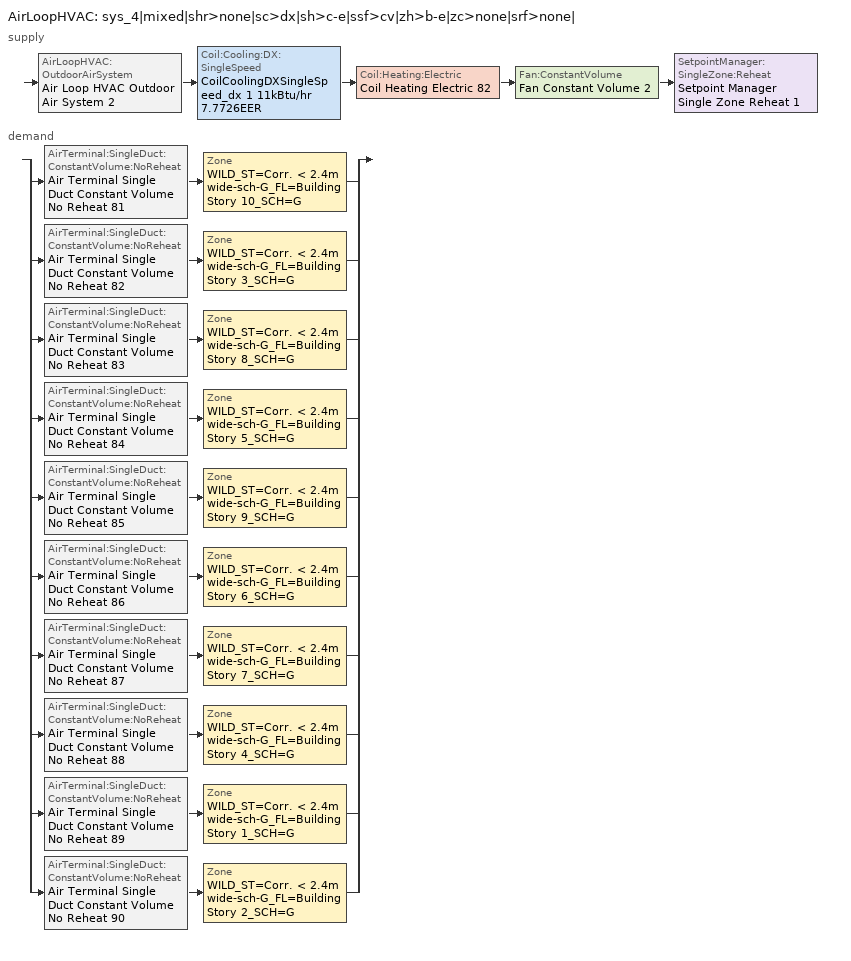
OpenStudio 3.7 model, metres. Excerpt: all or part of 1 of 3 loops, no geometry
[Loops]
AirLoopHVAC 'sys_4|mixed|shr>none|sc>dx|sh>c-e|ssf>cv|zh>b-e|zc>none|srf>none|'
 supply: AirLoopHVAC:OutdoorAirSystem 'Air Loop HVAC Outdoor Air System 2' > Coil:Cooling:DX:SingleSpeed 'CoilCoolingDXSingleSpeed_dx 1 11kBtu/hr 7.7726EER' > Coil:Heating:Electric 'Coil Heating Electric 82' > Fan:ConstantVolume 'Fan Constant Volume 2' > SetpointManager:SingleZone:Reheat 'Setpoint Manager Single Zone Reheat 1'
 demand: split
  | AirTerminal:SingleDuct:ConstantVolume:NoReheat 'Air Terminal Single Duct Constant Volume No Reheat 81' > Zone 'WILD_ST=Corr. < 2.4m wide-sch-G_FL=Building Story 10_SCH=G'
  | AirTerminal:SingleDuct:ConstantVolume:NoReheat 'Air Terminal Single Duct Constant Volume No Reheat 82' > Zone 'WILD_ST=Corr. < 2.4m wide-sch-G_FL=Building Story 3_SCH=G'
  | AirTerminal:SingleDuct:ConstantVolume:NoReheat 'Air Terminal Single Duct Constant Volume No Reheat 83' > Zone 'WILD_ST=Corr. < 2.4m wide-sch-G_FL=Building Story 8_SCH=G'
  | AirTerminal:SingleDuct:ConstantVolume:NoReheat 'Air Terminal Single Duct Constant Volume No Reheat 84' > Zone 'WILD_ST=Corr. < 2.4m wide-sch-G_FL=Building Story 5_SCH=G'
  | AirTerminal:SingleDuct:ConstantVolume:NoReheat 'Air Terminal Single Duct Constant Volume No Reheat 85' > Zone 'WILD_ST=Corr. < 2.4m wide-sch-G_FL=Building Story 9_SCH=G'
  | AirTerminal:SingleDuct:ConstantVolume:NoReheat 'Air Terminal Single Duct Constant Volume No Reheat 86' > Zone 'WILD_ST=Corr. < 2.4m wide-sch-G_FL=Building Story 6_SCH=G'
  | AirTerminal:SingleDuct:ConstantVolume:NoReheat 'Air Terminal Single Duct Constant Volume No Reheat 87' > Zone 'WILD_ST=Corr. < 2.4m wide-sch-G_FL=Building Story 7_SCH=G'
  | AirTerminal:SingleDuct:ConstantVolume:NoReheat 'Air Terminal Single Duct Constant Volume No Reheat 88' > Zone 'WILD_ST=Corr. < 2.4m wide-sch-G_FL=Building Story 4_SCH=G'
  | AirTerminal:SingleDuct:ConstantVolume:NoReheat 'Air Terminal Single Duct Constant Volume No Reheat 89' > Zone 'WILD_ST=Corr. < 2.4m wide-sch-G_FL=Building Story 1_SCH=G'
  | AirTerminal:SingleDuct:ConstantVolume:NoReheat 'Air Terminal Single Duct Constant Volume No Reheat 90' > Zone 'WILD_ST=Corr. < 2.4m wide-sch-G_FL=Building Story 2_SCH=G'
[Sizing:Zone] Zone Cooling Design Supply Air Temperature Input Method=TemperatureDifference; Zone Cooling Design Supply Air Temperature {C}=14; Zone Cooling Design Supply Air Temperature Difference {deltaC}=11; Zone Heating Design Supply Air Temperature Input Method=TemperatureDifference; Zone Heating Design Supply Air Temperature {C}=40; Zone Heating Design Supply Air Temperature Difference {deltaC}=21; Zone Cooling Design Supply Air Humidity Ratio {kg-H2O/kg-air}=0.0085; Zone Heating Design Supply Air Humidity Ratio {kg-H2O/kg-air}=0.008; Zone Heating Sizing Factor=1.3; Zone Cooling Sizing Factor=1.1; Cooling Design Air Flow Method=DesignDay; Heating Design Air Flow Method=DesignDay; Account for Dedicated Outdoor Air System=No; Dedicated Outdoor Air System Control Strategy=NeutralSupplyAir; Dedicated Outdoor Air Low Setpoint Temperature for Design {C}=autosize; Dedicated Outdoor Air High Setpoint Temperature for Design {C}=autosize; Zone Load Sizing Method=Sensible Load Only No Latent Load; Zone Latent Cooling Design Supply Air Humidity Ratio Input Method=HumidityRatioDifference; Zone Cooling Design Supply Air Humidity Ratio Difference {kgWater/kgDryAir}=0.005; Zone Latent Heating Design Supply Air Humidity Ratio Input Method=HumidityRatioDifference; Zone Humidification Design Supply Air Humidity Ratio Difference {kgWater/kgDryAir}=0.005
WILD_ST=Corr. < 2.4m wide-sch-G_FL=Building Story 10_SCH=G; WILD_ST=Corr. < 2.4m wide-sch-G_FL=Building Story 3_SCH=G; WILD_ST=Corr. < 2.4m wide-sch-G_FL=Building Story 8_SCH=G; WILD_ST=Corr. < 2.4m wide-sch-G_FL=Building Story 5_SCH=G; WILD_ST=Corr. < 2.4m wide-sch-G_FL=Building Story 9_SCH=G; WILD_ST=Corr. < 2.4m wide-sch-G_FL=Building Story 6_SCH=G; WILD_ST=Corr. < 2.4m wide-sch-G_FL=Building Story 7_SCH=G; WILD_ST=Corr. < 2.4m wide-sch-G_FL=Building Story 4_SCH=G; WILD_ST=Corr. < 2.4m wide-sch-G_FL=Building Story 1_SCH=G; WILD_ST=Corr. < 2.4m wide-sch-G_FL=Building Story 2_SCH=G
[Zone equipment]
WILD_ST=Corr. < 2.4m wide-sch-G_FL=Building Story 10_SCH=G: Air Terminal Single Duct Constant Volume No Reheat 81, Zone HVAC Baseboard Convective Electric 81, Sys_4_zone_exhaust_fan
WILD_ST=Corr. < 2.4m wide-sch-G_FL=Building Story 3_SCH=G: Air Terminal Single Duct Constant Volume No Reheat 82, Zone HVAC Baseboard Convective Electric 82, Sys_4_zone_exhaust_fan 1
WILD_ST=Corr. < 2.4m wide-sch-G_FL=Building Story 8_SCH=G: Air Terminal Single Duct Constant Volume No Reheat 83, Zone HVAC Baseboard Convective Electric 83, Sys_4_zone_exhaust_fan 2
WILD_ST=Corr. < 2.4m wide-sch-G_FL=Building Story 5_SCH=G: Air Terminal Single Duct Constant Volume No Reheat 84, Zone HVAC Baseboard Convective Electric 84, Sys_4_zone_exhaust_fan 3
WILD_ST=Corr. < 2.4m wide-sch-G_FL=Building Story 9_SCH=G: Air Terminal Single Duct Constant Volume No Reheat 85, Zone HVAC Baseboard Convective Electric 85, Sys_4_zone_exhaust_fan 4
WILD_ST=Corr. < 2.4m wide-sch-G_FL=Building Story 6_SCH=G: Air Terminal Single Duct Constant Volume No Reheat 86, Zone HVAC Baseboard Convective Electric 86, Sys_4_zone_exhaust_fan 5
WILD_ST=Corr. < 2.4m wide-sch-G_FL=Building Story 7_SCH=G: Air Terminal Single Duct Constant Volume No Reheat 87, Zone HVAC Baseboard Convective Electric 87, Sys_4_zone_exhaust_fan 6
WILD_ST=Corr. < 2.4m wide-sch-G_FL=Building Story 4_SCH=G: Air Terminal Single Duct Constant Volume No Reheat 88, Zone HVAC Baseboard Convective Electric 88, Sys_4_zone_exhaust_fan 7
WILD_ST=Corr. < 2.4m wide-sch-G_FL=Building Story 1_SCH=G: Air Terminal Single Duct Constant Volume No Reheat 89, Zone HVAC Baseboard Convective Electric 89, Sys_4_zone_exhaust_fan 8
WILD_ST=Corr. < 2.4m wide-sch-G_FL=Building Story 2_SCH=G: Air Terminal Single Duct Constant Volume No Reheat 90, Zone HVAC Baseboard Convective Electric 90, Sys_4_zone_exhaust_fan 9
[AirLoopHVAC]
sys_4|mixed|shr>none|sc>dx|sh>c-e|ssf>cv|zh>b-e|zc>none|srf>none|: Availability Schedule=sys_4|mixed|shr>none|sc>dx|sh>c-e|ssf>cv|zh>b-e|zc>none|srf>none| Occ Sch; Design Supply Air Flow Rate {m3/s}=autosize; Design Return Air Flow Fraction of Supply Air Flow=1
[Sizing:System]
sys_4|mixed|shr>none|sc>dx|sh>c-e|ssf>cv|zh>b-e|zc>none|srf>none|: Type of Load to Size On=VentilationRequirement; Design Outdoor Air Flow Rate {m3/s}=Autosize; Central Heating Maximum System Air Flow Ratio=1; Preheat Design Temperature {C}=7; Preheat Design Humidity Ratio {kg-H2O/kg-Air}=0.008; Precool Design Temperature {C}=13; Precool Design Humidity Ratio {kg-H2O/kg-Air}=0.008; Central Cooling Design Supply Air Temperature {C}=13; Central Heating Design Supply Air Temperature {C}=43; Sizing Option=NonCoincident; 100% Outdoor Air in Cooling=No; 100% Outdoor Air in Heating=No; Central Cooling Design Supply Air Humidity Ratio {kg-H2O/kg-Air}=0.0085; Central Heating Design Supply Air Humidity Ratio {kg-H2O/kg-Air}=0.008; Cooling Design Air Flow Method=DesignDay; Cooling Design Air Flow Rate {m3/s}=0; Heating Design Air Flow Method=DesignDay; Heating Design Air Flow Rate {m3/s}=0; System Outdoor Air Method=ZoneSum; Zone Maximum Outdoor Air Fraction=1; Cooling Supply Air Flow Rate Per Floor Area {m3/s-m2}=0.00996765; Cooling Fraction of Autosized Cooling Supply Air Flow Rate=1; Cooling Supply Air Flow Rate Per Unit Cooling Capacity {m3/s-W}=3.94755e-05; Heating Supply Air Flow Rate Per Floor Area {m3/s-m2}=0.00996765; Heating Fraction of Autosized Heating Supply Air Flow Rate=1; Heating Fraction of Autosized Cooling Supply Air Flow Rate=1; Heating Supply Air Flow Rate Per Unit Heating Capacity {m3/s-W}=3.15882e-05; Cooling Design Capacity Method=CoolingDesignCapacity; Cooling Design Capacity {W}=autosize; Cooling Design Capacity Per Floor Area {W/m2}=234.7; Fraction of Autosized Cooling Design Capacity=1; Heating Design Capacity Method=HeatingDesignCapacity; Heating Design Capacity {W}=autosize; Heating Design Capacity Per Floor Area {W/m2}=157; Fraction of Autosized Heating Design Capacity=1; Central Cooling Capacity Control Method=OnOff; Occupant Diversity=autosize
[Fan:ConstantVolume]
Fan Constant Volume 2: Availability Schedule=Always On Discrete; Fan Total Efficiency=0.39975; Pressure Rise {Pa}=640; Maximum Flow Rate {m3/s}=AutoSize; Motor Efficiency=0.615
[Coil:Heating:Electric]
Coil Heating Electric 82: Availability Schedule=Always On Discrete
[Coil:Cooling:DX:SingleSpeed]
CoilCoolingDXSingleSpeed_dx 1 11kBtu/hr 7.7726EER: Availability Schedule=Always On Discrete; Rated Total Cooling Capacity {W}=autosize; Rated Sensible Heat Ratio=autosize; Rated COP {W/W}=2.72491; Rated Air Flow Rate {m3/s}=autosize; Rated Evaporator Fan Power Per Volume Flow Rate 2017 {W/(m3/s)}=773.3; Rated Evaporator Fan Power Per Volume Flow Rate 2023 {W/(m3/s)}=934.4; Total Cooling Capacity Function of Temperature Curve=DXCOOL-NECB2011-REF-CAPFT; Total Cooling Capacity Function of Flow Fraction Curve=DXCOOL-NECB2011-REF-CAPFFLOW; Energy Input Ratio Function of Temperature Curve=DXCOOL-NECB2011-REF-COOLEIRFT; Energy Input Ratio Function of Flow Fraction Curve=DXCOOL-NECB2011-REF-COOLEIRFFLOW; Part Load Fraction Correlation Curve=DXCOOL-NECB2011-REF-COOLPLFFPLR; Minimum Outdoor Dry-Bulb Temperature for Compressor Operation {C}=-25; Nominal Time for Condensate Removal to Begin {s}=0; Ratio of Initial Moisture Evaporation Rate and Steady State Latent Capacity=0; Maximum Cycling Rate {cycles/hr}=0; Latent Capacity Time Constant {s}=0; Condenser Type=AirCooled; Evaporative Condenser Effectiveness=0.9; Evaporative Condenser Air Flow Rate {m3/s}=autosize; Evaporative Condenser Pump Rated Power Consumption {W}=autosize; Crankcase Heater Capacity {W}=0; Maximum Outdoor Dry-Bulb Temperature for Crankcase Heater Operation {C}=10; Basin Heater Capacity {W/K}=0; Basin Heater Setpoint Temperature {C}=2
[Controller:OutdoorAir]
Controller Outdoor Air 2: Minimum Outdoor Air Flow Rate {m3/s}=autosize; Maximum Outdoor Air Flow Rate {m3/s}=Autosize; Economizer Control Type=NoEconomizer; Economizer Control Action Type=ModulateFlow; Economizer Maximum Limit Dry-Bulb Temperature {C}=28; Economizer Maximum Limit Enthalpy {J/kg}=64000; Economizer Minimum Limit Dry-Bulb Temperature {C}=-100; Lockout Type=NoLockout; Minimum Limit Type=FixedMinimum; Minimum Outdoor Air Schedule=sys_4|mixed|shr>none|sc>dx|sh>c-e|ssf>cv|zh>b-e|zc>none|srf>none| Occ Sch; Controller Mechanical Ventilation=Controller Mechanical Ventilation 2; High Humidity Control=No; Heat Recovery Bypass Control Type=BypassWhenWithinEconomizerLimits; Economizer Operation Staging=InterlockedWithMechanicalCooling
[Controller:MechanicalVentilation]
Controller Mechanical Ventilation 2: Availability Schedule=Always On Discrete; System Outdoor Air Method=ZoneSum
[AirLoopHVAC:OutdoorAirSystem]
Air Loop HVAC Outdoor Air System 2: Controller=Controller Outdoor Air 2
[ZoneHVAC:Baseboard:Convective:Electric] Availability Schedule=Always On Discrete; Nominal Capacity {W}=autosize; Efficiency=1
Zone HVAC Baseboard Convective Electric 81; Zone HVAC Baseboard Convective Electric 82; Zone HVAC Baseboard Convective Electric 83; Zone HVAC Baseboard Convective Electric 84; Zone HVAC Baseboard Convective Electric 85; Zone HVAC Baseboard Convective Electric 86; Zone HVAC Baseboard Convective Electric 87; Zone HVAC Baseboard Convective Electric 88; Zone HVAC Baseboard Convective Electric 89; Zone HVAC Baseboard Convective Electric 90
[AirTerminal:SingleDuct:ConstantVolume:NoReheat] Availability Schedule=Always On Discrete; Maximum Air Flow Rate {m3/s}=AutoSize
Air Terminal Single Duct Constant Volume No Reheat 81; Air Terminal Single Duct Constant Volume No Reheat 82; Air Terminal Single Duct Constant Volume No Reheat 83; Air Terminal Single Duct Constant Volume No Reheat 84; Air Terminal Single Duct Constant Volume No Reheat 85; Air Terminal Single Duct Constant Volume No Reheat 86; Air Terminal Single Duct Constant Volume No Reheat 87; Air Terminal Single Duct Constant Volume No Reheat 88; Air Terminal Single Duct Constant Volume No Reheat 89; Air Terminal Single Duct Constant Volume No Reheat 90
[SetpointManager:SingleZone:Reheat]
Setpoint Manager Single Zone Reheat 1: Minimum Supply Air Temperature {C}=13; Maximum Supply Air Temperature {C}=43; Control Zone=WILD_ST=Corr. < 2.4m wide-sch-G_FL=Building Story 10_SCH=G; Setpoint Node or NodeList=sys_4|mixed|shr>none|sc>dx|sh>c-e|ssf>cv|zh>b-e|zc>none|srf>none| Supply Outlet Node
[Fan:ZoneExhaust] Fan Total Efficiency=0.137637; Pressure Rise {Pa}=124.544; Maximum Flow Rate {m3/s}=0.0197252; System Availability Manager Coupling Mode=Coupled
Sys_4_zone_exhaust_fan; Sys_4_zone_exhaust_fan 1; Sys_4_zone_exhaust_fan 2; Sys_4_zone_exhaust_fan 3; Sys_4_zone_exhaust_fan 4; Sys_4_zone_exhaust_fan 5; Sys_4_zone_exhaust_fan 6; Sys_4_zone_exhaust_fan 7; Sys_4_zone_exhaust_fan 8; Sys_4_zone_exhaust_fan 9
[Schedule:Ruleset]
sys_4|mixed|shr>none|sc>dx|sh>c-e|ssf>cv|zh>b-e|zc>none|srf>none| Occ Sch: Default Day Schedule=sys_4|mixed|shr>none|sc>dx|sh>c-e|ssf>cv|zh>b-e|zc>none|srf>none| Occ Sch Default; Summer Design Day Schedule=sys_4|mixed|shr>none|sc>dx|sh>c-e|ssf>cv|zh>b-e|zc>none|srf>none| Occ Sch Summer Design Day; Winter Design Day Schedule=sys_4|mixed|shr>none|sc>dx|sh>c-e|ssf>cv|zh>b-e|zc>none|srf>none| Occ Sch Winter Design Day
[Schedule:Day]
sys_4|mixed|shr>none|sc>dx|sh>c-e|ssf>cv|zh>b-e|zc>none|srf>none| Occ Sch Default; sys_4|mixed|shr>none|sc>dx|sh>c-e|ssf>cv|zh>b-e|zc>none|srf>none| Occ Sch Winter Design Day; sys_4|mixed|shr>none|sc>dx|sh>c-e|ssf>cv|zh>b-e|zc>none|srf>none| Occ Sch Summer Design Day: 24, 0, 1
[Schedule:Constant]
Always On Discrete: Value=1
[Curve:Biquadratic] Minimum Value of x=13; Maximum Value of x=24; Minimum Value of y=24; Maximum Value of y=46
Name | Coefficient1 Constant | Coefficient2 x | Coefficient3 x**2 | Coefficient4 y | Coefficient5 y**2 | Coefficient6 x*y
DXCOOL-NECB2011-REF-CAPFT | 0.867905 | 0.0142459 | 0.00055436 | -0.0075575 | 3.3e-05 | -0.0001918
DXCOOL-NECB2011-REF-COOLEIRFT | 0.114171 | 0.0281822 | -0.0004199 | 0.0214108 | 0.000161028 | -0.000679104
[Curve:Quadratic] Minimum Value of x=0.5; Maximum Value of x=1.5
Name | Coefficient1 Constant | Coefficient2 x | Coefficient3 x**2
DXCOOL-NECB2011-REF-CAPFFLOW | 0.8 | 0.2 | 0
DXCOOL-NECB2011-REF-COOLEIRFFLOW | 1.1552 | -0.1808 | 0.0256
[Curve:Cubic]
DXCOOL-NECB2011-REF-COOLPLFFPLR: Coefficient1 Constant=0.0277; Coefficient2 x=4.9151; Coefficient3 x**2=-8.184; Coefficient4 x**3=4.2702; Minimum Value of x=0.7; Maximum Value of x=1
